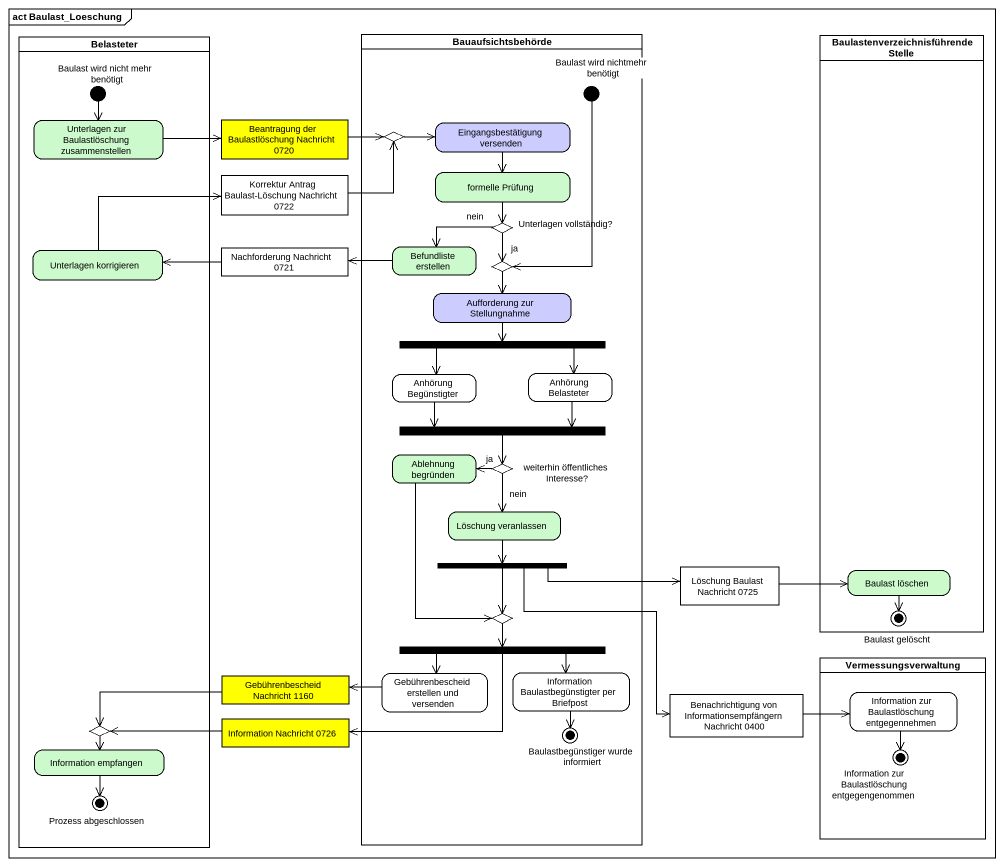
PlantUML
@startuml
mainframe act Baulast_Loeschung
hide empty description
state Belasteter <<partition>> {
  state "Unterlagen zur Baulastlöschung zusammenstellen" as Unterlagen_zur #CCFACC
  state "Baulast wird nicht mehr benötigt" as Baulast_wird_nicht_mehr <<start>>
  state "Unterlagen korrigieren" as Unterlagen_korrigieren #CCFACC
  state choice4 <<choice>>
  state "Information empfangen" as Information_empfangen #CCFACC
  state "Prozess abgeschlossen" as Prozess_abgeschlossen <<end>>
}
state Bauaufsichtsbehörde <<partition>> {
  state "Baulast wird nichtmehr benötigt" as Baulast_wird_nichtmehr <<start>>
  state choice1 <<choice>>
  state "Eingangsbestätigung versenden" as Eingangsbestätigung #CCCCFF
  state "formelle Prüfung" as formelle_Prüfung #CCFACC
  state "Unterlagen vollständig?" as Unterlagen_vollständig <<choice>>
  state "Befundliste erstellen" as Befundliste_erstellen #CCFACC
  state choice2 <<choice>>
  state "Aufforderung zur Stellungnahme" as Aufforderung_zur #CCCCFF
  state fork1 <<fork>>
  state "Anhörung Begünstigter" as Anhörung_Begünstigter
  state "Anhörung Belasteter" as Anhörung_Belasteter
  state fork2 <<join>>
  state "Ablehnung begründen" as Ablehnung_begründen #CCFACC
  state "weiterhin öffentliches Interesse?" as weiterhin_öffentliches <<choice>>
  state "Löschung veranlassen" as Löschung_veranlassen #CCFACC
  state fork3 <<fork>>
  state choice3 <<choice>>
  state fork4 <<fork>>
  state "Gebührenbescheid erstellen und versenden" as Gebührenbescheid_erstellen
  state "Information Baulastbegünstigter per Briefpost" as Information
  state "Baulastbegünstiger wurde informiert" as Baulastbegünstiger_wurde <<end>>
}
state "Baulastenverzeichnisführende Stelle" as Baulastenverzeichnisführende <<partition>> {
  state "Baulast löschen" as Baulast_löschen #CCFACB
  state "Baulast gelöscht" as Baulast_gelöscht <<end>>
}
state "Beantragung der Baulastlöschung Nachricht 0720" as Beantragung_der <<object>> #FFFF00
state "Korrektur Antrag Baulast-Löschung Nachricht 0722" as Korrektur_Antrag_Baulast <<object>>
state "Nachforderung Nachricht 0721" as Nachforderung_Nachricht_0721 <<object>>
state "Löschung Baulast Nachricht 0725" as Löschung_Baulast_Nachricht <<object>>
state Vermessungsverwaltung <<partition>> {
  state "Information zur Baulastlöschung entgegennehmen" as Information_zur
  state "Information zur Baulastlöschung entgegengenommen" as Information_zur_2 <<end>>
}
state "Gebührenbescheid Nachricht 1160" as Gebührenbescheid_Nachricht <<object>> #FFFF00
state "Benachrichtigung von Informationsempfängern Nachricht 0400" as Benachrichtigung_von <<object>>
state "Information Nachricht 0726" as Information_Nachricht_0726 <<object>> #FFFF00
Unterlagen_zur -right-> Beantragung_der
Baulast_wird_nicht_mehr --> Unterlagen_zur
Beantragung_der -right-> choice1
Baulast_wird_nichtmehr --> choice2
choice1 -right-> Eingangsbestätigung
Eingangsbestätigung --> formelle_Prüfung
Korrektur_Antrag_Baulast -right-> choice1
formelle_Prüfung --> Unterlagen_vollständig
Unterlagen_vollständig -left-> Befundliste_erstellen : nein
Unterlagen_vollständig --> choice2 : ja
Unterlagen_korrigieren -right-> Korrektur_Antrag_Baulast
Nachforderung_Nachricht_0721 -left-> Unterlagen_korrigieren
Befundliste_erstellen -left-> Nachforderung_Nachricht_0721
choice2 --> Aufforderung_zur
Aufforderung_zur --> fork1
fork1 --> Anhörung_Begünstigter
fork1 --> Anhörung_Belasteter
Anhörung_Begünstigter --> fork2
Anhörung_Belasteter --> fork2
fork2 --> weiterhin_öffentliches
Ablehnung_begründen --> choice3
weiterhin_öffentliches -left-> Ablehnung_begründen : ja
weiterhin_öffentliches --> Löschung_veranlassen : nein
Löschung_veranlassen --> fork3
fork3 -right-> Löschung_Baulast_Nachricht
fork3 --> choice3
fork3 --> Benachrichtigung_von
Löschung_Baulast_Nachricht -right-> Baulast_löschen
Baulast_löschen --> Baulast_gelöscht
choice3 --> fork4
fork4 --> Gebührenbescheid_erstellen
fork4 --> Information
fork4 -left-> Information_Nachricht_0726
Gebührenbescheid_Nachricht -left-> choice4
Gebührenbescheid_erstellen -left-> Gebührenbescheid_Nachricht
Information --> Baulastbegünstiger_wurde
Benachrichtigung_von -right-> Information_zur
Information_zur --> Information_zur_2
choice4 --> Information_empfangen
Information_Nachricht_0726 -left-> choice4
Information_empfangen --> Prozess_abgeschlossen
@enduml
